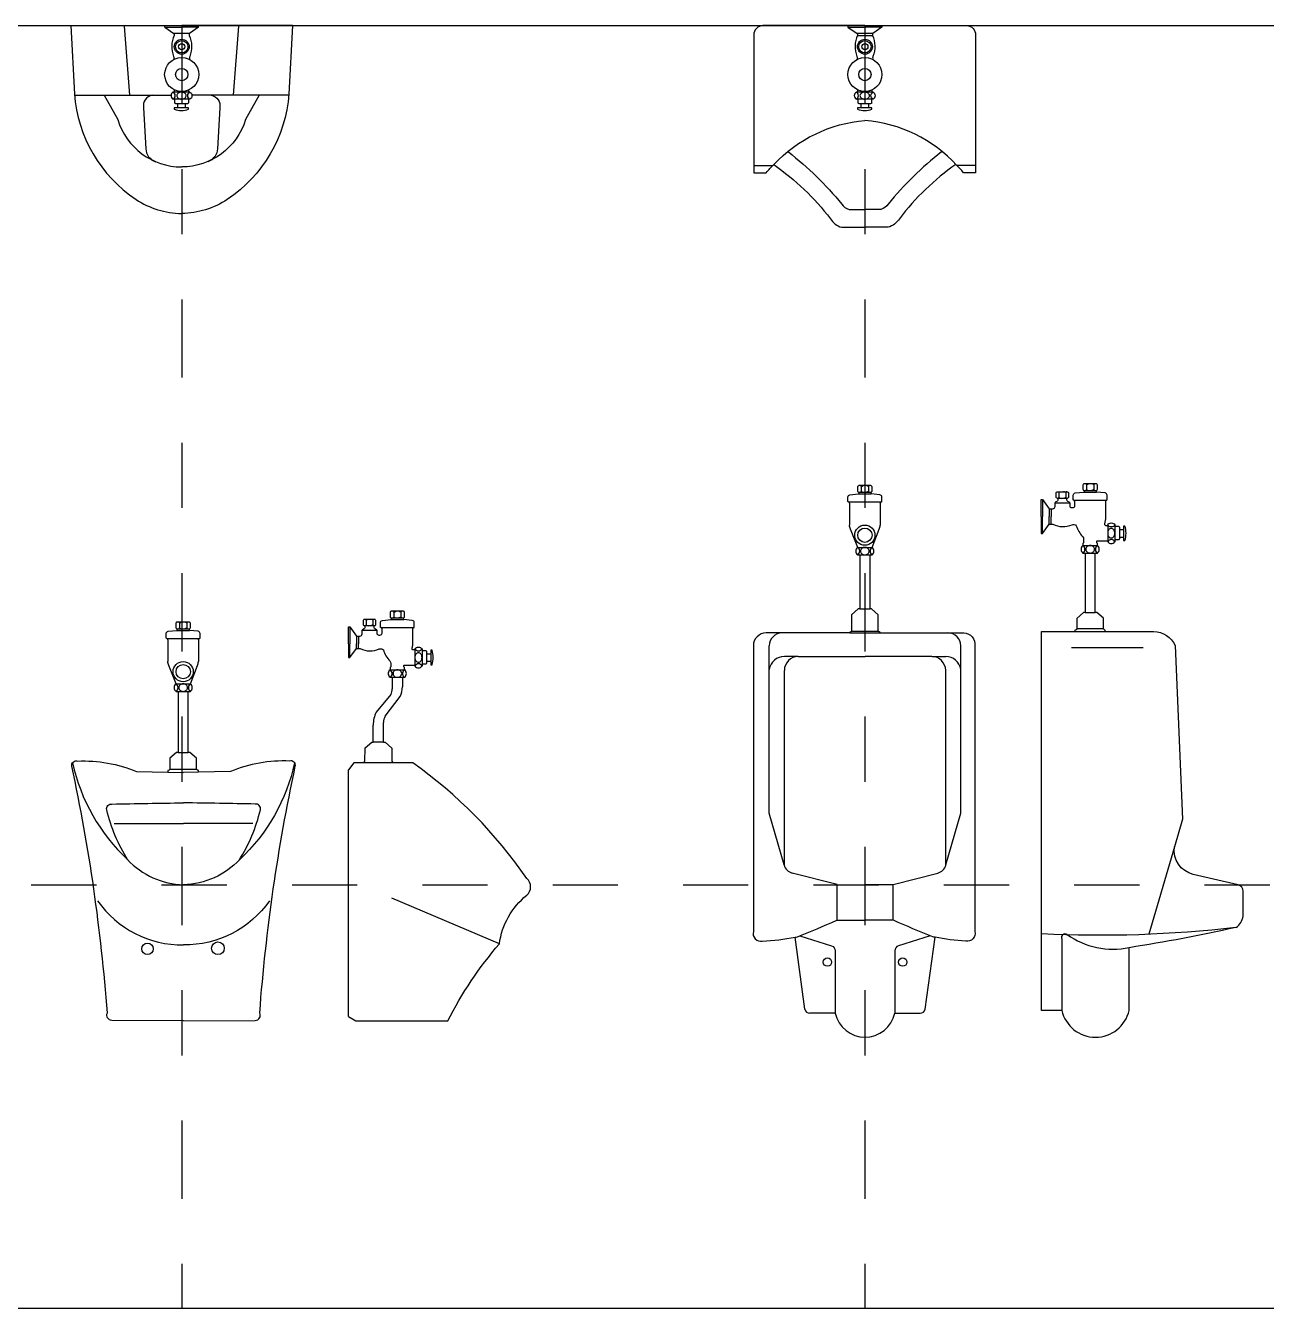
# Model space of a CAD drawing. Header units: inches. Extents: x -5 to 57, y -105 to 48.
# Drawn here: x 32.236 to 34.139, y 38.029 to 39.997 of the extents above; entities that cross this region are included whole.
import ezdxf

# ---------------------------------------------------------------- set-up
doc = ezdxf.new("R2010")
doc.units = ezdxf.units.IN
doc.header["$MEASUREMENT"] = 0
doc.linetypes.add('ACAD_ISO03W100', pattern=[30, 12, -18])
doc.linetypes.add('ACAD_ISO10W100', pattern=[18, 12, -3, 0, -3])

# ---------------------------------------------------------------- blocks, each defined once
blk = doc.blocks.new('bn46-10')
for p, q in [((-0.1698, 0), (0, 0)), ((-0.026, -0.0021), (-0.026, 0)), ((0.1698, 0), (0, 0)), ((0.026, -0.0021), (0.026, 0)), ((0.0119, -0.0123), (-0.0119, -0.0123))]:
    blk.add_line(p, q)
for points in [[(-0.1698, 0), (-0.1645, -0.1049, 0.231631), (-0.07, -0.2666, 0.144919), (0, -0.2882, 0.634497)], [(0.1698, 0), (0.1645, -0.1049, -0.231631), (0.07, -0.2666, -0.144919), (0, -0.2882, -0.634497)], [(-0.0115, -0.0123), (-0.0115, -0.0149, 0.203421), (-0.0123, -0.0472, -0.239604), (-0.0126, -0.0522, 0.107469)], [(0.0115, -0.0123), (0.0115, -0.0149, -0.203421), (0.0123, -0.0472, 0.239604), (0.0126, -0.0522, -0.107469)], [(-0.1187, -0.1066), (-0.098, -0.1442, 0.327982), (0, -0.2168, -0.100242)], [(-0.0453, -0.1066, 0.395253), (-0.0586, -0.1259), (-0.0551, -0.1888, 0.299143), (-0.0402, -0.2089, 1.226481)], [(-0.0119, -0.102), (-0.0134, -0.102, 0.503615)], [(-0.0134, -0.1129, 0.623891), (-0.0134, -0.102, 1.602844)], [(0.0118, -0.102), (-0.0119, -0.102, 0.503615)], [(-0.0062, -0.1198), (-0.009, -0.1198, -0.414214), (-0.0105, -0.1183), (-0.0105, -0.1145, 0.375735), (-0.0119, -0.1129, 4.213531)], [(0.1187, -0.1066), (0.098, -0.1442, -0.327982), (0, -0.2168, 0.100242)], [(0.0117, -0.1129, 0.309364), (0.0103, -0.1144), (0.0103, -0.1183, -0.414214), (0.0088, -0.1198), (0.0055, -0.1198, -0.414214)], [(0.0127, -0.1129, -0.623891), (0.0127, -0.102, -1.602844)], [(0.0127, -0.102), (0.0118, -0.102, 0.503615)], [(0.0127, -0.102, -0.532145), (0.0127, -0.1129, -0.623891)], [(0.0453, -0.1066, -0.395253), (0.0586, -0.1259), (0.0551, -0.1888, -0.299143), (0.0402, -0.2089, -1.226481)], [(-0.0062, -0.1263), (-0.0114, -0.1263), (-0.0114, -0.1283, 0.162899), (0.0107, -0.1283), (0.0107, -0.1263)], [(0.0055, -0.1198), (-0.0062, -0.1198, -0.414214)]]:
    blk.add_lwpolyline(points, format="xyb")
for points in [[(-0.0793, -0.1066), (-0.0875, -0.0009)], [(-0.026, -0.0021), (-0.0001, -0.0021)], [(-0.026, -0.0021), (-0.0119, -0.0123)], [(0.026, -0.0021), (0.0001, -0.0021)], [(0.026, -0.0021), (0.0119, -0.0123)], [(0.0793, -0.1066), (0.0875, -0.0009)], [(-0.1643, -0.1066), (-0.0163, -0.1066)], [(-0.0119, -0.1129), (-0.0134, -0.1129)], [(0.0117, -0.1129), (-0.0119, -0.1129)], [(-0.011, -0.102), (-0.011, -0.0986)], [(0.011, -0.102), (0.011, -0.0987)], [(0.0127, -0.1129), (0.0117, -0.1129)], [(0.1643, -0.1066), (0.0155, -0.1066)], [(-0.0062, -0.1198), (-0.0062, -0.1263)], [(0.0055, -0.1263), (-0.0062, -0.1263)], [(0.0055, -0.1198), (0.0055, -0.1263)], [(0.0107, -0.1263), (0.0055, -0.1263)]]:
    blk.add_lwpolyline(points)
blk.add_lwpolyline([(-0.0004, -0.102, 0.075608), (-0.0032, -0.1024, 0.085896), (-0.0055, -0.1036, 0.106037), (-0.0071, -0.1054, 0.126576), (-0.0076, -0.1074, 0.126576), (-0.0071, -0.1094, 0.106037), (-0.0055, -0.1113, 0.085896), (-0.0032, -0.1124, 0.075608), (-0.0004, -0.1129, 0.075608), (0.0025, -0.1124, 0.085896), (0.0048, -0.1113, 0.106037), (0.0064, -0.1094, 0.126576), (0.0069, -0.1074, 0.126576), (0.0064, -0.1054, 0.106037), (0.0048, -0.1036, 0.085896), (0.0025, -0.1024, 0.075608)], format="xyb", close=True)
for centre, radius in [((0, -0.0323), 0.0115), ((0, -0.0323), 0.00945), ((0, -0.0323), 0.00464), ((0, -0.075), 0.0261), ((0, -0.075), 0.00945)]:
    blk.add_circle(centre, radius)
blk.add_arc((-0.0098, -0.1074), 0.00657, 123.9611, 236.0389)
blk = doc.blocks.new('bn46-11')
for p, q in [((-0.0032, 0.6105), (-0.0032, 0.6031)), ((0.0077, 0.6105), (0.0077, 0.6031)), ((0.0229, 0.3857), (-0.0182, 0.3858))]:
    blk.add_line(p, q)
for points in [[(0.0115, 0.6017, 0.414214), (0.0133, 0.6035), (0.0133, 0.6101, 0.414214), (0.0115, 0.6119), (-0.007, 0.6119, 0.414214), (-0.0088, 0.6101), (-0.0088, 0.6035, 0.414214), (-0.007, 0.6017)], [(-0.0046, 0.6119, -0.142857), (-0.0032, 0.6105, -0.107278), (-0.0002, 0.6119, 8.935924)], [(0.0091, 0.6119, 0.142857), (0.0077, 0.6105, 0.107278), (0.0047, 0.6119, -8.935924)], [(-0.0226, 0.587), (-0.023, 0.587, -0.414214), (-0.0238, 0.5878), (-0.0238, 0.5944, -0.386124), (-0.0206, 0.5979), (-0.0074, 0.5992)], [(-0.007, 0.6017, -0.374579), (-0.0076, 0.5992, 57.015346)], [(-0.007, 0.6017), (0.0115, 0.6017, 0.414214)], [(-0.0046, 0.6017, 0.142857), (-0.0032, 0.6031, 0.107278), (-0.0002, 0.6017, -8.935924)], [(0.0091, 0.6017, -0.142857), (0.0077, 0.6031, -0.107278), (0.0047, 0.6017, 8.935924)], [(0.0115, 0.6017, 0.374579), (0.0121, 0.5992, -57.015346)], [(0.0271, 0.587), (0.0275, 0.587, 0.414214), (0.0283, 0.5878), (0.0283, 0.5944, 0.386124), (0.0252, 0.5979), (0.0119, 0.5992)], [(-0.0212, 0.585, 0.303005), (-0.0226, 0.587, -5.31937)], [(0.0257, 0.585, -0.303005), (0.0271, 0.587, 5.31937)], [(-0.0087, 0.5172), (-0.0197, 0.5454, -0.085718), (-0.0212, 0.5514, -1.842084)], [(0.0133, 0.5172), (0.0243, 0.5454, 0.085718), (0.0257, 0.5514, 1.842084)], [(-0.0087, 0.5172, 0.522018), (-0.0087, 0.5057), (-0.0056, 0.5057, 0.504378)], [(0.0102, 0.5057), (0.0134, 0.5057, 0.504378), (0.0134, 0.5172, 1.982639)], [(-0.0056, 0.5057), (0.0102, 0.5057, 0.504378)], [(0.0029, 0), (-0.107, 0.0009, -0.553313), (-0.114, 0.0123, 0.034143), (-0.1685, 0.3908, -0.57896), (-0.1597, 0.3987, -0.10828), (-0.0692, 0.3829), (-0.021, 0.3817)], [(-0.1675, 0.396, 0.150102), (-0.0832, 0.2476, 0.199268), (0.0029, 0.209, 0.398596)], [(-0.0056, 0.4119), (-0.0079, 0.4119), (-0.0182, 0.403), (-0.0182, 0.3858, -0.270654), (-0.021, 0.3841), (-0.021, 0.3817)], [(0.0029, 0), (0.1128, 0.0009, 0.553313), (0.1198, 0.0123, -0.034143), (0.1743, 0.3908, 0.57896), (0.1655, 0.3987, 0.10828), (0.075, 0.3829), (0.0256, 0.3816)], [(0.1733, 0.396, -0.150102), (0.089, 0.2476, -0.199268), (0.0029, 0.209, -0.398596)], [(0.0256, 0.3816), (0.0256, 0.3841, -0.191824), (0.0229, 0.3857), (0.0228, 0.4031), (0.0126, 0.4119), (0.0102, 0.4119)], [(-0.0824, 0.2468, -0.083954), (-0.1149, 0.324, -0.538562), (-0.107, 0.3328, -0.001974), (0.0029, 0.3346, -14.878116)], [(0.0882, 0.2468, 0.084035), (0.1207, 0.3239, 0.535605), (0.1128, 0.3328, 0.001974), (0.0029, 0.3346, 14.878116)], [(-0.1289, 0.1844, 0.250371), (0.0029, 0.1168, -3.438933)], [(0.1347, 0.1844, -0.250371), (0.0029, 0.1168, 3.438933)]]:
    blk.add_lwpolyline(points, format="xyb")
for points in [[(-0.0076, 0.5992), (0.0121, 0.5992)], [(-0.0226, 0.587), (0.0271, 0.587)], [(-0.0212, 0.585), (-0.0212, 0.5514)], [(0.0257, 0.585), (0.0257, 0.5514)], [(-0.0087, 0.5172), (0.0134, 0.5172)], [(-0.0056, 0.5056), (-0.0056, 0.4119)], [(0.0102, 0.4119), (0.0102, 0.5056)], [(-0.0056, 0.4119), (0.0102, 0.4119)], [(-0.021, 0.3817), (0.0029, 0.3811)], [(0.0256, 0.3816), (0.0029, 0.3811)], [(-0.1034, 0.303), (0.0029, 0.303)], [(0.1092, 0.303), (0.0029, 0.303)]]:
    blk.add_lwpolyline(points)
blk.add_lwpolyline([(0.0023, 0.5172, 0.086193), (-0.0003, 0.5167, 0.092519), (-0.0024, 0.5155, 0.10314), (-0.0039, 0.5136, 0.112153), (-0.0043, 0.5114, 0.112153), (-0.0039, 0.5093, 0.10314), (-0.0024, 0.5073, 0.092519), (-0.0003, 0.5061, 0.086193), (0.0023, 0.5057, 0.086193), (0.0049, 0.5061, 0.092519), (0.007, 0.5073, 0.10314), (0.0085, 0.5093, 0.112153), (0.009, 0.5114, 0.112153), (0.0085, 0.5136, 0.10314), (0.007, 0.5155, 0.092519), (0.0049, 0.5167, 0.086193)], format="xyb", close=True)
for centre, radius in [((0.0023, 0.5359), 0.0155), ((0.0023, 0.5359), 0.011), ((-0.0525, 0.1106), 0.00878), ((0.0556, 0.1115), 0.00966)]:
    blk.add_circle(centre, radius)
for centre, radius, start, end in [((-0.0125, 0.5114), 0.00688, 303.3363, 56.6637), ((0.0172, 0.5114), 0.00695, 123.6384, 235.9652)]:
    blk.add_arc(centre, radius, start, end)
blk = doc.blocks.new('bn46-12')
for p, q in [((0.0696, 0.0454), (0.0696, 0.038)), ((0.0805, 0.0454), (0.0805, 0.038)), ((0.0271, 0.0333), (0.0271, 0.0259)), ((0.0375, 0.0333), (0.0375, 0.0259)), ((0.0671, -0.0544), (0.0671, -0.0719)), ((0.0829, -0.0544), (0.0829, -0.0689)), ((0.065, -0.0809), (0.0425, -0.1078)), ((0.0564, -0.1142), (0.0796, -0.0837)), ((0.0381, -0.1541), (0.0381, -0.1277)), ((0.0539, -0.1541), (0.0539, -0.1238)), ((0, -0.5749), (0, -0.1966)), ((0.0693, -0.1859), (0.0227, -0.1859))]:
    blk.add_line(p, q)
for points in [[(0.0843, 0.0366, 0.414214), (0.0861, 0.0384), (0.0861, 0.045, 0.414214), (0.0843, 0.0468), (0.0658, 0.0468, 0.414214), (0.064, 0.045), (0.064, 0.0384, 0.414214), (0.0658, 0.0366)], [(0.0682, 0.0468, -0.142857), (0.0696, 0.0454, -0.107278), (0.0726, 0.0468, 8.935924)], [(0.0819, 0.0468, 0.142857), (0.0805, 0.0454, 0.107278), (0.0775, 0.0468, -8.935924)], [(0.0252, 0.0245), (0.0252, 0.0217, -0.236068), (0.024, 0.0199), (0.0214, 0.0185, 0.396577), (0.0212, 0.0179, 1.022675)], [(0.0252, 0.0245), (0.025, 0.0245, -0.414214), (0.0229, 0.0266), (0.0229, 0.0326, -0.414214), (0.025, 0.0347), (0.0397, 0.0347, -0.414214), (0.0418, 0.0326), (0.0418, 0.0266, -0.414214), (0.0397, 0.0245), (0.0394, 0.0245)], [(0.0252, 0.0347, -0.376788), (0.0271, 0.0333, -0.173214), (0.0307, 0.0347, -0.013935)], [(0.0252, 0.0245, 0.376788), (0.0271, 0.0259, 0.173214), (0.0307, 0.0245, 0.013935)], [(0.0394, 0.0347, 0.376788), (0.0375, 0.0333, 0.173214), (0.0339, 0.0347, 0.013935)], [(0.0394, 0.0245, -0.376788), (0.0375, 0.0259, -0.173214), (0.0339, 0.0245, -0.013935)], [(0.0436, 0.0179, 0.133918), (0.0433, 0.0185), (0.0406, 0.0199, -0.236068), (0.0394, 0.0217), (0.0394, 0.0245)], [(0.0436, 0.0179), (0.0436, 0.0135, 0.414214), (0.0468, 0.0103), (0.0484, 0.0103, 0.414214), (0.0516, 0.0135), (0.0516, 0.0199, -0.205258), (0.0502, 0.0219)], [(0.0502, 0.0219), (0.0498, 0.0219, -0.414214), (0.049, 0.0227), (0.049, 0.0293, -0.386124), (0.0521, 0.0328), (0.0654, 0.0341)], [(0.0658, 0.0366, -0.374579), (0.0652, 0.0341, 57.015346)], [(0.0658, 0.0366), (0.0843, 0.0366, 0.414214)], [(0.0682, 0.0366, 0.142857), (0.0696, 0.038, 0.107278), (0.0726, 0.0366, -8.935924)], [(0.0819, 0.0366, -0.142857), (0.0805, 0.038, -0.107278), (0.0775, 0.0366, 8.935924)], [(0.0843, 0.0366, 0.374579), (0.0849, 0.0341, -57.015346)], [(0.0999, 0.0219), (0.1003, 0.0219, 0.414214), (0.1011, 0.0227), (0.1011, 0.0293, 0.386124), (0.0979, 0.0328), (0.0847, 0.0341)], [(0.0998, 0.0219, -0.151143), (0.0985, 0.0199), (0.0985, -0.0041, -0.062925), (0.0972, -0.0098, 0.467154), (0.0986, -0.0119), (0.102, -0.0119)], [(0.0153, 0.0087), (0.0176, 0.0087, 0.414214), (0.0211, 0.0122), (0.0211, 0.0179)], [(0.0211, 0.0179), (0.0436, 0.0179, 0.133918)], [(0.0153, -0.0102), (0.0179, -0.0102, 0.224245), (0.0472, -0.011, -0.327797), (0.0536, -0.0125, 0.115844), (0.0636, -0.0294, -0.176888), (0.065, -0.0332), (0.065, -0.0385), (0.064, -0.0395), (0.064, -0.0429)], [(0.102, -0.011, -0.532145), (0.1129, -0.011, -0.623891)], [(0.102, -0.011), (0.102, -0.0119, 0.503615)], [(0.1129, -0.011, -0.623891), (0.102, -0.011, -1.602844)], [(0.102, -0.0119), (0.102, -0.0356, 0.503615)], [(0.1129, -0.012, 0.309364), (0.1144, -0.0134), (0.1183, -0.0134, -0.414214), (0.1198, -0.0149), (0.1198, -0.0182, -0.414214)], [(0.1198, -0.0182), (0.1198, -0.0299, -0.414214)], [(0.1263, -0.0299), (0.1263, -0.0351), (0.1283, -0.0351, 0.162899), (0.1283, -0.013), (0.1263, -0.013)], [(0.0861, -0.0429), (0.0861, -0.0395), (0.0851, -0.0385), (0.0851, -0.0368, -0.414214), (0.0863, -0.0356), (0.102, -0.0356)], [(0.1129, -0.0371, 0.623891), (0.102, -0.0371, 1.602844)], [(0.102, -0.0356), (0.102, -0.0371, 0.503615)], [(0.1198, -0.0299), (0.1198, -0.0327, -0.414214), (0.1183, -0.0342), (0.1145, -0.0342, 0.375735), (0.1129, -0.0356, 4.213531)], [(0.064, -0.0429, 0.522018), (0.064, -0.0544), (0.0671, -0.0544, 0.504378)], [(0.0671, -0.0544), (0.0829, -0.0544, 0.504378)], [(0.0829, -0.0544), (0.0861, -0.0544, 0.504378), (0.0861, -0.0429, 1.982639)], [(0.0227, -0.1859), (0.0227, -0.1849, 0.191824), (0.0254, -0.1833), (0.0255, -0.1629), (0.0357, -0.1541), (0.0381, -0.1541)], [(0.0539, -0.1541), (0.0562, -0.1541), (0.0665, -0.163), (0.0665, -0.1832, 0.270654), (0.0693, -0.1849), (0.0693, -0.1859)], [(0, -0.5749), (0.0113, -0.5817), (0.1524, -0.5817, -0.058787), (0.2316, -0.4634, -0.190531), (0.2735, -0.3888, 0.475745), (0.2735, -0.3633, 0.090338), (0.0987, -0.1859), (0.0693, -0.1859)]]:
    blk.add_lwpolyline(points, format="xyb")
for points in [[(0, -0.0033), (0, 0.0228), (0.0021, 0.0228)], [(0.0021, 0.0228), (0.0021, -0.0032)], [(0.0021, 0.0228), (0.0123, 0.0087)], [(0.0394, 0.0245), (0.0252, 0.0245)], [(0.0502, 0.0219), (0.0999, 0.0219)], [(0.0652, 0.0341), (0.0849, 0.0341)], [(0.0123, 0.0087), (0.0123, -0.0033)], [(0.0123, 0.0087), (0.0153, 0.0087)], [(0.0153, 0.0087), (0.0153, -0.0033)], [(0, -0.0033), (0, -0.0243), (0.0021, -0.0243)], [(0.0021, -0.0243), (0.0021, -0.0033)], [(0.0021, -0.0243), (0.0123, -0.0102)], [(0.0123, -0.0102), (0.0123, -0.0032)], [(0.0123, -0.0102), (0.0153, -0.0102)], [(0.0153, -0.0102), (0.0153, -0.0032)], [(0.1129, -0.011), (0.1129, -0.012)], [(0.1129, -0.012), (0.1129, -0.0356)], [(0.1198, -0.0182), (0.1263, -0.0182)], [(0.1263, -0.013), (0.1263, -0.0182)], [(0.1263, -0.0182), (0.1263, -0.0299)], [(0.1129, -0.0356), (0.1129, -0.0371)], [(0.1198, -0.0299), (0.1263, -0.0299)], [(0.064, -0.0429), (0.0861, -0.0429)], [(0.0539, -0.1541), (0.0381, -0.1541)], [(0.0227, -0.1859), (0.0085, -0.1859), (0, -0.1966)], [(0.0693, -0.1859), (0.0227, -0.1859)], [(0.2316, -0.4634), (0.0668, -0.3933)]]:
    blk.add_lwpolyline(points)
for points in [[(0.102, -0.0241, 0.075608), (0.1024, -0.0269, 0.085896), (0.1036, -0.0292, 0.106037), (0.1054, -0.0308, 0.126576), (0.1074, -0.0313, 0.126576), (0.1094, -0.0308, 0.106037), (0.1113, -0.0292, 0.085896), (0.1124, -0.0269, 0.075608), (0.1129, -0.0241, 0.075608), (0.1124, -0.0212, 0.085896), (0.1113, -0.019, 0.106037), (0.1094, -0.0174, 0.126576), (0.1074, -0.0168, 0.126576), (0.1054, -0.0174, 0.106037), (0.1036, -0.019, 0.085896), (0.1024, -0.0212, 0.075608)], [(0.075, -0.0429, 0.086193), (0.0724, -0.0434, 0.092519), (0.0703, -0.0446, 0.10314), (0.0689, -0.0465, 0.112153), (0.0684, -0.0487, 0.112153), (0.0689, -0.0508, 0.10314), (0.0703, -0.0528, 0.092519), (0.0724, -0.054, 0.086193), (0.075, -0.0544, 0.086193), (0.0776, -0.054, 0.092519), (0.0797, -0.0528, 0.10314), (0.0812, -0.0508, 0.112153), (0.0817, -0.0487, 0.112153), (0.0812, -0.0465, 0.10314), (0.0797, -0.0446, 0.092519), (0.0776, -0.0434, 0.086193)]]:
    blk.add_lwpolyline(points, format="xyb", close=True)
for centre, radius, start, end in [((0.1074, -0.0335), 0.00657, 213.9611, 326.0389), ((0.0602, -0.0487), 0.00688, 303.3363, 56.6637), ((0.0899, -0.0487), 0.00695, 123.6384, 235.9652), ((0.0471, -0.0719), 0.02, 333.2995, 0), ((0.0479, -0.0689), 0.035, 334.9623, 0), ((0.0856, -0.1277), 0.0475, 155.2707, 180.0529), ((0.0739, -0.1238), 0.02, 151.1151, 180)]:
    blk.add_arc(centre, radius, start, end)
blk = doc.blocks.new('bn46-13')
for p, q in [((0.0119, -0.0123), (-0.0119, -0.0123)), ((-0.0115, -0.0149), (0.0115, -0.0149))]:
    blk.add_line(p, q)
for points in [[(0, 0), (-0.1564, 0, 0.414214), (-0.1706, -0.0142), (-0.1706, -0.2256), (-0.1513, -0.2256, -0.020026), (-0.1399, -0.2132, -0.022693)], [(0, 0), (0.1564, 0, -0.429045), (0.1696, -0.0142), (0.1696, -0.2256), (0.1513, -0.2256, 0.020427), (0.1396, -0.2129, 0.022693)], [(-0.0115, -0.0123), (-0.0115, -0.0149, 0.203421), (-0.0123, -0.0472, -0.239604), (-0.0126, -0.0522, 0.107469)], [(0.0115, -0.0123), (0.0115, -0.0149, -0.203421), (0.0123, -0.0472, 0.239604), (0.0126, -0.0522, -0.107469)], [(-0.0119, -0.102), (-0.0134, -0.102, 0.503615)], [(-0.0134, -0.1129, 0.623891), (-0.0134, -0.102, 1.602844)], [(0.0118, -0.102), (-0.0119, -0.102, 0.503615)], [(-0.0062, -0.1198), (-0.009, -0.1198, -0.414214), (-0.0105, -0.1183), (-0.0105, -0.1145, 0.375735), (-0.0119, -0.1129, 4.213531)], [(0.0117, -0.1129, 0.309364), (0.0103, -0.1144), (0.0103, -0.1183, -0.414214), (0.0088, -0.1198), (0.0055, -0.1198, -0.414214)], [(0.0127, -0.1129, -0.623891), (0.0127, -0.102, -1.602844)], [(0.0127, -0.102), (0.0118, -0.102, 0.503615)], [(0.0127, -0.102, -0.532145), (0.0127, -0.1129, -0.623891)], [(-0.0062, -0.1263), (-0.0114, -0.1263), (-0.0114, -0.1283, 0.162899), (0.0107, -0.1283), (0.0107, -0.1263)], [(0.0055, -0.1198), (-0.0062, -0.1198, -0.414214)], [(-0.1396, -0.2129, -0.183998), (0, -0.1454, -0.022252)], [(0.1411, -0.2144, 0.186543), (0, -0.1454, 0.022253)], [(-0.1175, -0.1937, -0.055085), (-0.0356, -0.2738, 0.188991), (-0.0244, -0.2819), (0, -0.2819)], [(0.1175, -0.1937, 0.055085), (0.0356, -0.2738, -0.188991), (0.0244, -0.2819), (0, -0.2819)], [(-0.1399, -0.2132, -0.076852), (-0.0529, -0.2962, 0.192205), (-0.0356, -0.3094), (0, -0.3094)], [(0.1396, -0.2129, 0.076444), (0.0529, -0.2962, -0.192205), (0.0356, -0.3094), (0, -0.3094)]]:
    blk.add_lwpolyline(points, format="xyb")
for points in [[(0, 0), (-0.026, 0), (-0.026, -0.0021)], [(0, 0), (0.026, 0), (0.026, -0.0021)], [(-0.026, -0.0021), (-0.0119, -0.0123)], [(-0.026, -0.0021), (-0.0001, -0.0021)], [(0.026, -0.0021), (0.0001, -0.0021)], [(0.026, -0.0021), (0.0119, -0.0123)], [(-0.0119, -0.1129), (-0.0134, -0.1129)], [(0.0117, -0.1129), (-0.0119, -0.1129)], [(-0.011, -0.102), (-0.011, -0.0986)], [(0.011, -0.102), (0.011, -0.0987)], [(0.0127, -0.1129), (0.0117, -0.1129)], [(-0.0062, -0.1198), (-0.0062, -0.1263)], [(0.0055, -0.1263), (-0.0062, -0.1263)], [(0.0055, -0.1198), (0.0055, -0.1263)], [(0.0107, -0.1263), (0.0055, -0.1263)], [(-0.1696, -0.2144), (-0.1411, -0.2144)], [(0.1696, -0.2144), (0.1411, -0.2144)]]:
    blk.add_lwpolyline(points)
blk.add_lwpolyline([(-0.0004, -0.102, 0.075608), (-0.0032, -0.1024, 0.085896), (-0.0055, -0.1036, 0.106037), (-0.0071, -0.1054, 0.126576), (-0.0076, -0.1074, 0.126576), (-0.0071, -0.1094, 0.106037), (-0.0055, -0.1113, 0.085896), (-0.0032, -0.1124, 0.075608), (-0.0004, -0.1129, 0.075608), (0.0025, -0.1124, 0.085896), (0.0048, -0.1113, 0.106037), (0.0064, -0.1094, 0.126576), (0.0069, -0.1074, 0.126576), (0.0064, -0.1054, 0.106037), (0.0048, -0.1036, 0.085896), (0.0025, -0.1024, 0.075608)], format="xyb", close=True)
for centre, radius in [((0, -0.0323), 0.0115), ((0, -0.0323), 0.00945), ((0, -0.0323), 0.00464), ((0, -0.075), 0.0261), ((0, -0.075), 0.00945)]:
    blk.add_circle(centre, radius)
blk.add_arc((-0.0098, -0.1074), 0.00657, 123.9611, 236.0389)
blk = doc.blocks.new('bn46-14')
for p, q in [((-0.0056, 0.8448), (-0.0056, 0.8374)), ((0.0054, 0.8448), (0.0053, 0.8374)), ((-0.0206, 0.6229), (0.0205, 0.6228)), ((-0.1467, 0.3436), (-0.1467, 0.6006)), ((0.147, 0.3436), (0.147, 0.6006)), ((-0.1029, 0.584), (-0.1236, 0.584)), ((-0.1023, 0.584), (0.0002, 0.584)), ((0.1026, 0.584), (0.0002, 0.584)), ((0.1032, 0.584), (0.1239, 0.584)), ((-0.1236, 0.2628), (-0.1236, 0.5627)), ((0.1239, 0.2628), (0.1239, 0.5627)), ((-0.124, 0.2642), (-0.1467, 0.3436)), ((0.1243, 0.2642), (0.147, 0.3436)), ((-0.0428, 0.2345), (-0.1115, 0.2517)), ((0.0431, 0.2345), (0.1118, 0.2517)), ((-0.0428, 0.234), (0, 0.234)), ((-0.0428, 0.1795), (-0.0428, 0.234)), ((0.0431, 0.234), (0.0003, 0.234)), ((0.0431, 0.1795), (0.0431, 0.234)), ((-0.0922, 0.0428), (-0.1071, 0.1533)), ((0.0925, 0.0428), (0.1075, 0.1533)), ((-0.0457, 0.0368), (-0.0846, 0.0368)), ((0.046, 0.0368), (0.0849, 0.0368))]:
    blk.add_line(p, q)
for points in [[(-0.025, 0.8213), (-0.0254, 0.8213, -0.414214), (-0.0262, 0.8221), (-0.0262, 0.8287, -0.386124), (-0.023, 0.8322), (-0.0097, 0.8335)], [(0.0091, 0.836, 0.414214), (0.0109, 0.8378), (0.0109, 0.8444, 0.414214), (0.0091, 0.8462), (-0.0094, 0.8462, 0.414214), (-0.0112, 0.8444), (-0.0112, 0.8378, 0.414214), (-0.0094, 0.836)], [(-0.0094, 0.836, -0.374579), (-0.01, 0.8335, 57.015346)], [(-0.0094, 0.836), (0.0091, 0.836, 0.414214)], [(-0.007, 0.8462, -0.142857), (-0.0056, 0.8448, -0.107278), (-0.0026, 0.8462, 8.935924)], [(-0.007, 0.836, 0.142857), (-0.0056, 0.8374, 0.107278), (-0.0026, 0.836, -8.935924)], [(0.0067, 0.8462, 0.142857), (0.0053, 0.8448, 0.107278), (0.0023, 0.8462, -8.935924)], [(0.0067, 0.836, -0.142857), (0.0053, 0.8374, -0.107278), (0.0023, 0.836, 8.935924)], [(0.0091, 0.836, 0.374579), (0.0097, 0.8335, -57.015346)], [(0.0248, 0.8213), (0.0252, 0.8213, 0.414214), (0.026, 0.8221), (0.026, 0.8287, 0.386124), (0.0228, 0.8322), (0.0095, 0.8335)], [(-0.0236, 0.8193, 0.303005), (-0.025, 0.8213, -5.31937)], [(0.0234, 0.8193, -0.303005), (0.0248, 0.8213, 5.31937)], [(-0.0111, 0.7515), (-0.0221, 0.7797, -0.085718), (-0.0236, 0.7857, -1.842084)], [(0.0109, 0.7515), (0.0219, 0.7797, 0.085718), (0.0234, 0.7857, 1.842084)], [(-0.0111, 0.7515, 0.522018), (-0.0111, 0.74), (-0.0079, 0.74, 0.504378)], [(0.0078, 0.74), (0.011, 0.74, 0.504378), (0.011, 0.7515, 1.982639)], [(-0.0079, 0.74), (0.0078, 0.74, 0.504378)], [(-0.0079, 0.657), (-0.0103, 0.657), (-0.0206, 0.6481), (-0.0206, 0.6229, -0.270654), (-0.0234, 0.6212), (-0.0234, 0.6202)], [(0.0232, 0.6202), (0.0232, 0.6212, -0.191824), (0.0205, 0.6228), (0.0204, 0.6482), (0.0102, 0.657), (0.0078, 0.657)], [(-0.0234, 0.6202), (-0.1516, 0.6202, 0.414214), (-0.1712, 0.6006), (-0.1712, 0.1621, 0.493282)], [(0.0232, 0.6202), (0.1519, 0.6202, -0.447008), (0.1685, 0.6006), (0.1685, 0.1621, -0.494227)], [(-0.1071, 0.1533, 0.002366), (-0.1037, 0.154, 0.012473), (-0.0433, 0.1795), (0, 0.1795)], [(0.1075, 0.1533, -0.002366), (0.104, 0.154, -0.012473), (0.0436, 0.1795), (0.0003, 0.1795)], [(-0.1712, 0.1621, 0.549269), (-0.1574, 0.1473, 0.03375), (-0.1071, 0.1533, 0.012687)], [(0.1685, 0.1621, -0.549269), (0.1547, 0.1473, -0.035861), (0.1075, 0.1533, -0.013299)], [(-0.1, 0.1553), (-0.0511, 0.1402, -0.338032), (-0.0457, 0.1326), (-0.0457, 0.0368)], [(0.1003, 0.1553), (0.0514, 0.1402, 0.338032), (0.046, 0.1326), (0.046, 0.0368)]]:
    blk.add_lwpolyline(points, format="xyb")
for points in [[(-0.01, 0.8335), (0.0097, 0.8335)], [(-0.025, 0.8213), (0.0248, 0.8213)], [(-0.0236, 0.8193), (-0.0236, 0.7857)], [(0.0234, 0.8193), (0.0234, 0.7857)], [(-0.0111, 0.7515), (0.011, 0.7515)], [(-0.0079, 0.74), (-0.0079, 0.657)], [(0.0078, 0.657), (0.0078, 0.74)], [(-0.0079, 0.657), (0.0078, 0.657)], [(-0.0234, 0.6202), (0.0232, 0.6202)]]:
    blk.add_lwpolyline(points)
blk.add_lwpolyline([(-0.0001, 0.7515, 0.086193), (-0.0026, 0.7511, 0.092519), (-0.0048, 0.7498, 0.10314), (-0.0062, 0.7479, 0.112153), (-0.0067, 0.7458, 0.112153), (-0.0062, 0.7436, 0.10314), (-0.0048, 0.7417, 0.092519), (-0.0026, 0.7404, 0.086193), (-0.0001, 0.74, 0.086193), (0.0025, 0.7404, 0.092519), (0.0047, 0.7417, 0.10314), (0.0061, 0.7436, 0.112153), (0.0066, 0.7458, 0.112153), (0.0061, 0.7479, 0.10314), (0.0047, 0.7498, 0.092519), (0.0025, 0.7511, 0.086193)], format="xyb", close=True)
for centre, radius in [((-0.0001, 0.7702), 0.0155), ((-0.0001, 0.7702), 0.011), ((-0.0576, 0.1153), 0.0065), ((0.0579, 0.1153), 0.0065)]:
    blk.add_circle(centre, radius)
for centre, radius, start, end in [((-0.0149, 0.7458), 0.00688, 303.3363, 56.6637), ((0.0149, 0.7457), 0.00695, 123.6384, 235.9652), ((-0.1271, 0.6006), 0.0196, 90, 180), ((0.1274, 0.6006), 0.0196, 0, 90), ((-0.1236, 0.5606), 0.0234, 90, 170.8155), ((-0.1023, 0.5627), 0.0213, 90, 180), ((0.1026, 0.5627), 0.0213, 0, 90), ((0.1239, 0.5606), 0.0234, 9.1845, 90), ((-0.1073, 0.2684), 0.0172, 194.0559, 255.9441), ((0.1076, 0.2684), 0.0172, 284.0559, 345.9441), ((-0.0846, 0.0446), 0.00781, 193.4197, 270), ((0.0849, 0.0446), 0.00781, 270, 346.5803), ((0.0007, 0.0476), 0.0476, 193.1431, 269.5373), ((-0.0004, 0.0476), 0.0476, 270.4627, 346.8569)]:
    blk.add_arc(centre, radius, start, end)
blk = doc.blocks.new('bn46-15')
for p, q in [((0.0675, 0.0487), (0.0675, 0.0413)), ((0.0784, 0.0487), (0.0784, 0.0413)), ((0.025, 0.0366), (0.025, 0.0292)), ((0.0355, 0.0366), (0.0354, 0.0292)), ((0.0496, -0.1766), (0.0962, -0.1766)), ((0.0935, -0.1726), (0.0524, -0.1725)), ((0.0294, -0.648), (0.0294, -0.7579)), ((0.1327, -0.7579), (0.1327, -0.6611))]:
    blk.add_line(p, q)
for points in [[(0.0822, 0.0399, 0.414214), (0.084, 0.0417), (0.084, 0.0483, 0.414214), (0.0822, 0.0501), (0.0637, 0.0501, 0.414214), (0.0619, 0.0483), (0.0619, 0.0417, 0.414214), (0.0637, 0.0399)], [(0.0637, 0.0399, -0.374579), (0.0631, 0.0374, 57.015346)], [(0.0637, 0.0399), (0.0822, 0.0399, 0.414214)], [(0.0661, 0.0501, -0.142857), (0.0675, 0.0487, -0.107278), (0.0705, 0.0501, 8.935924)], [(0.0661, 0.0399, 0.142857), (0.0675, 0.0413, 0.107278), (0.0705, 0.0399, -8.935924)], [(0.0798, 0.0501, 0.142857), (0.0784, 0.0487, 0.107278), (0.0754, 0.0501, -8.935924)], [(0.0798, 0.0399, -0.142857), (0.0784, 0.0413, -0.107278), (0.0754, 0.0399, 8.935924)], [(0.0822, 0.0399, 0.374579), (0.0828, 0.0374, -57.015346)], [(0.0132, 0.012), (0.0155, 0.012, 0.414214), (0.019, 0.0155), (0.019, 0.0212)], [(0.019, 0.0212), (0.0415, 0.0212, 0.133918)], [(0.0231, 0.0278), (0.0231, 0.025, -0.236068), (0.0219, 0.0232), (0.0193, 0.0218, 0.396577), (0.0191, 0.0212, 1.022675)], [(0.0231, 0.0278), (0.0229, 0.0278, -0.414214), (0.0208, 0.0299), (0.0208, 0.0359, -0.414214), (0.0229, 0.038), (0.0376, 0.038, -0.414214), (0.0397, 0.0359), (0.0397, 0.0299, -0.414214), (0.0376, 0.0278), (0.0373, 0.0278)], [(0.0231, 0.038, -0.376788), (0.025, 0.0366, -0.173214), (0.0286, 0.038, -0.013935)], [(0.0231, 0.0278, 0.376788), (0.025, 0.0292, 0.173214), (0.0286, 0.0278, 0.013935)], [(0.0374, 0.038, 0.376788), (0.0355, 0.0366, 0.173214), (0.0319, 0.038, 0.013935)], [(0.0374, 0.0278, -0.376788), (0.0355, 0.0292, -0.173214), (0.0319, 0.0278, -0.013935)], [(0.0415, 0.0212, 0.133918), (0.0412, 0.0218), (0.0385, 0.0232, -0.236068), (0.0373, 0.025), (0.0373, 0.0278)], [(0.0415, 0.0212), (0.0415, 0.0168, 0.414214), (0.0447, 0.0136), (0.0463, 0.0136, 0.414214), (0.0495, 0.0168), (0.0495, 0.0232, -0.205258), (0.0481, 0.0252)], [(0.0481, 0.0252), (0.0477, 0.0252, -0.414214), (0.0469, 0.026), (0.0469, 0.0326, -0.386124), (0.0501, 0.0361), (0.0633, 0.0374)], [(0.0978, 0.0252), (0.0982, 0.0252, 0.414214), (0.099, 0.026), (0.099, 0.0326, 0.386124), (0.0958, 0.0361), (0.0826, 0.0374)], [(0.0977, 0.0252, -0.151143), (0.0964, 0.0232), (0.0964, -0.0008, -0.03413), (0.0951, -0.0115, 0.467154), (0.0965, -0.0136), (0.0999, -0.0136)], [(0.0132, -0.0119), (0.0158, -0.0119, 0.224245), (0.0451, -0.0127, -0.327797), (0.0516, -0.0142, 0.115844), (0.0615, -0.0311, -0.176888), (0.0629, -0.0349), (0.0629, -0.0402), (0.0619, -0.0412), (0.0619, -0.0446)], [(0.0999, -0.0127, -0.532145), (0.1108, -0.0127, -0.623891)], [(0.1108, -0.0127, -0.623891), (0.0999, -0.0127, -1.602844)], [(0.0999, -0.0127), (0.0999, -0.0136, 0.503615)], [(0.0999, -0.0136), (0.0999, -0.0373, 0.503615)], [(0.1108, -0.0137, 0.309364), (0.1123, -0.0151), (0.1162, -0.0151, -0.414214), (0.1177, -0.0166), (0.1177, -0.0199, -0.414214)], [(0.1242, -0.0316), (0.1242, -0.0368), (0.1262, -0.0368, 0.162899), (0.1262, -0.0147), (0.1242, -0.0147)], [(0.084, -0.0446), (0.084, -0.0412), (0.083, -0.0402), (0.083, -0.0385, -0.414214), (0.0842, -0.0373), (0.0999, -0.0373)], [(0.1108, -0.0388, 0.623891), (0.0999, -0.0388, 1.602844)], [(0.0999, -0.0373), (0.0999, -0.0388, 0.503615)], [(0.1177, -0.0316), (0.1177, -0.0344, -0.414214), (0.1162, -0.0359), (0.1124, -0.0359, 0.375735), (0.1108, -0.0373, 4.213531)], [(0.1177, -0.0199), (0.1177, -0.0316, -0.414214)], [(0.0619, -0.0446, 0.522018), (0.0619, -0.0561), (0.0651, -0.0561, 0.504378)], [(0.0651, -0.0561), (0.0808, -0.0561, 0.504378)], [(0.0808, -0.0561), (0.084, -0.0561, 0.504378), (0.084, -0.0446, 1.982639)], [(0.0651, -0.1474), (0.0627, -0.1474), (0.0524, -0.1563), (0.0524, -0.1725, -0.270654), (0.0496, -0.1742), (0.0496, -0.1766)], [(0.0962, -0.1766), (0.0962, -0.1742, -0.191824), (0.0935, -0.1726), (0.0934, -0.1562), (0.0832, -0.1474), (0.0808, -0.1474)], [(0.0294, -0.7579), (-0.0017, -0.7579), (-0.0017, -0.1766), (0.0496, -0.1766, -0.292407)], [(0.0962, -0.1766), (0.1703, -0.1766, -0.296207), (0.2031, -0.1979), (0.2146, -0.4644), (0.2021, -0.5067)], [(0.2967, -0.6304, 0.223121), (0.3076, -0.6131), (0.3076, -0.5751, 0.345098), (0.3, -0.5654), (0.2311, -0.5491, -0.387599), (0.2021, -0.5067, 7.371762)], [(-0.0017, -0.6398, 0.041944), (0.2965, -0.63, 17.119901)]]:
    blk.add_lwpolyline(points, format="xyb")
for points in [[(-0.0021, 0.0001), (-0.0021, 0.0261), (0, 0.0261)], [(0, 0.0261), (0.0102, 0.012)], [(0, 0.0261), (0, 0.0001)], [(0.0373, 0.0278), (0.0231, 0.0278)], [(0.0481, 0.0252), (0.0978, 0.0252)], [(0.0631, 0.0374), (0.0828, 0.0374)], [(-0.0021, 0.0001), (-0.0021, -0.026), (0, -0.026)], [(0, -0.026), (0, 0)], [(0.0102, 0.012), (0.0132, 0.012)], [(0.0102, 0.012), (0.0102, 0)], [(0.0102, -0.0119), (0.0102, 0.0001)], [(0.0132, 0.012), (0.0132, 0)], [(0.0132, -0.0119), (0.0132, 0.0001)], [(0, -0.026), (0.0102, -0.0119)], [(0.0102, -0.0119), (0.0132, -0.0119)], [(0.1108, -0.0127), (0.1108, -0.0137)], [(0.1108, -0.0137), (0.1108, -0.0373)], [(0.1242, -0.0147), (0.1242, -0.0199)], [(0.1108, -0.0373), (0.1108, -0.0388)], [(0.1177, -0.0199), (0.1242, -0.0199)], [(0.1177, -0.0316), (0.1242, -0.0316)], [(0.1242, -0.0199), (0.1242, -0.0316)], [(0.0619, -0.0446), (0.084, -0.0446)], [(0.0651, -0.0561), (0.0651, -0.1474)], [(0.0808, -0.1474), (0.0808, -0.0561)], [(0.0651, -0.1474), (0.0808, -0.1474)], [(0.154, -0.2016), (0.0442, -0.2016)], [(0.2021, -0.5067), (0.1627, -0.6406)]]:
    blk.add_lwpolyline(points)
for points in [[(0.0999, -0.0258, 0.075608), (0.1003, -0.0286, 0.085896), (0.1015, -0.0309, 0.106037), (0.1033, -0.0325, 0.126576), (0.1053, -0.033, 0.126576), (0.1074, -0.0325, 0.106037), (0.1092, -0.0309, 0.085896), (0.1104, -0.0286, 0.075608), (0.1108, -0.0258, 0.075608), (0.1104, -0.0229, 0.085896), (0.1092, -0.0206, 0.106037), (0.1074, -0.019, 0.126576), (0.1053, -0.0185, 0.126576), (0.1033, -0.019, 0.106037), (0.1015, -0.0206, 0.085896), (0.1003, -0.0229, 0.075608)], [(0.073, -0.0446, 0.086193), (0.0704, -0.0451, 0.092519), (0.0682, -0.0463, 0.10314), (0.0668, -0.0482, 0.112153), (0.0663, -0.0504, 0.112153), (0.0668, -0.0525, 0.10314), (0.0682, -0.0544, 0.092519), (0.0704, -0.0557, 0.086193), (0.073, -0.0561, 0.086193), (0.0755, -0.0557, 0.092519), (0.0777, -0.0544, 0.10314), (0.0791, -0.0525, 0.112153), (0.0796, -0.0504, 0.112153), (0.0791, -0.0482, 0.10314), (0.0777, -0.0463, 0.092519), (0.0755, -0.0451, 0.086193)]]:
    blk.add_lwpolyline(points, format="xyb", close=True)
for centre, radius, start, end in [((0.1053, -0.0351), 0.00657, 213.9611, 326.0389), ((0.0581, -0.0504), 0.00688, 303.3363, 56.6637), ((0.0879, -0.0504), 0.00695, 123.6384, 235.9652), ((0.0344, -0.6459), 0.00545, 54.4881, 202.3185), ((0.1073, -0.5438), 0.12, 234.4881, 282.2209), ((-0.2373, 1.7346), 2.4241, 278.7798, 282.7213), ((0.0811, -0.7459), 0.053, 193.0375, 346.9625)]:
    blk.add_arc(centre, radius, start, end)

msp = doc.modelspace()

# ---------------------------------------------------------------- linework, layer by layer
at = {"color": 1}
for p, q in [((28.8443, 39.9966), (35.6635, 39.9966)), ((28.8443, 38.0286), (35.6635, 38.0286))]:
    msp.add_line(p, q, dxfattribs=at)
at = {"color": 1, "linetype": 'ACAD_ISO10W100', "ltscale": 0.01}
for p, q in [((32.475, 39.9966), (32.475, 38.0286)), ((33.5232, 39.9966), (33.5232, 38.0286))]:
    msp.add_line(p, q, dxfattribs=at)
at = {"color": 1, "linetype": 'ACAD_ISO03W100', "ltscale": 0.005}
msp.add_line((28.8443, 38.6786), (35.6635, 38.6786), dxfattribs=at)

# ---------------------------------------------------------------- block references
for name, p in [('bn46-10', (32.475, 39.9966)), ('bn46-13', (33.5232, 39.9966)), ('bn46-14', (33.5232, 38.4446)), ('bn46-15', (33.7958, 39.2435)), ('bn46-12', (32.7308, 39.0512)), ('bn46-11', (32.475, 38.4695))]:
    msp.add_blockref(name, p)

doc.saveas('drawing.dxf')
